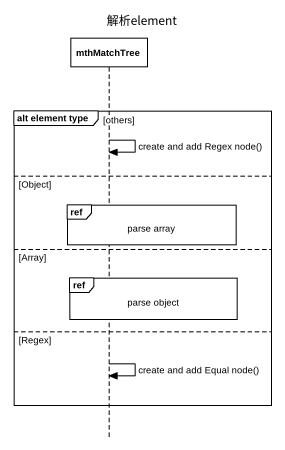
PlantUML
@startuml
title 解析element
hide footbox
participant mthMatchTree

group alt element type [others]
  mthMatchTree -> mthMatchTree : create and add Regex node()
else Object
  ref over mthMatchTree : parse array
else Array
  ref over mthMatchTree : parse object
else Regex
  mthMatchTree -> mthMatchTree : create and add Equal node()
end
@enduml
